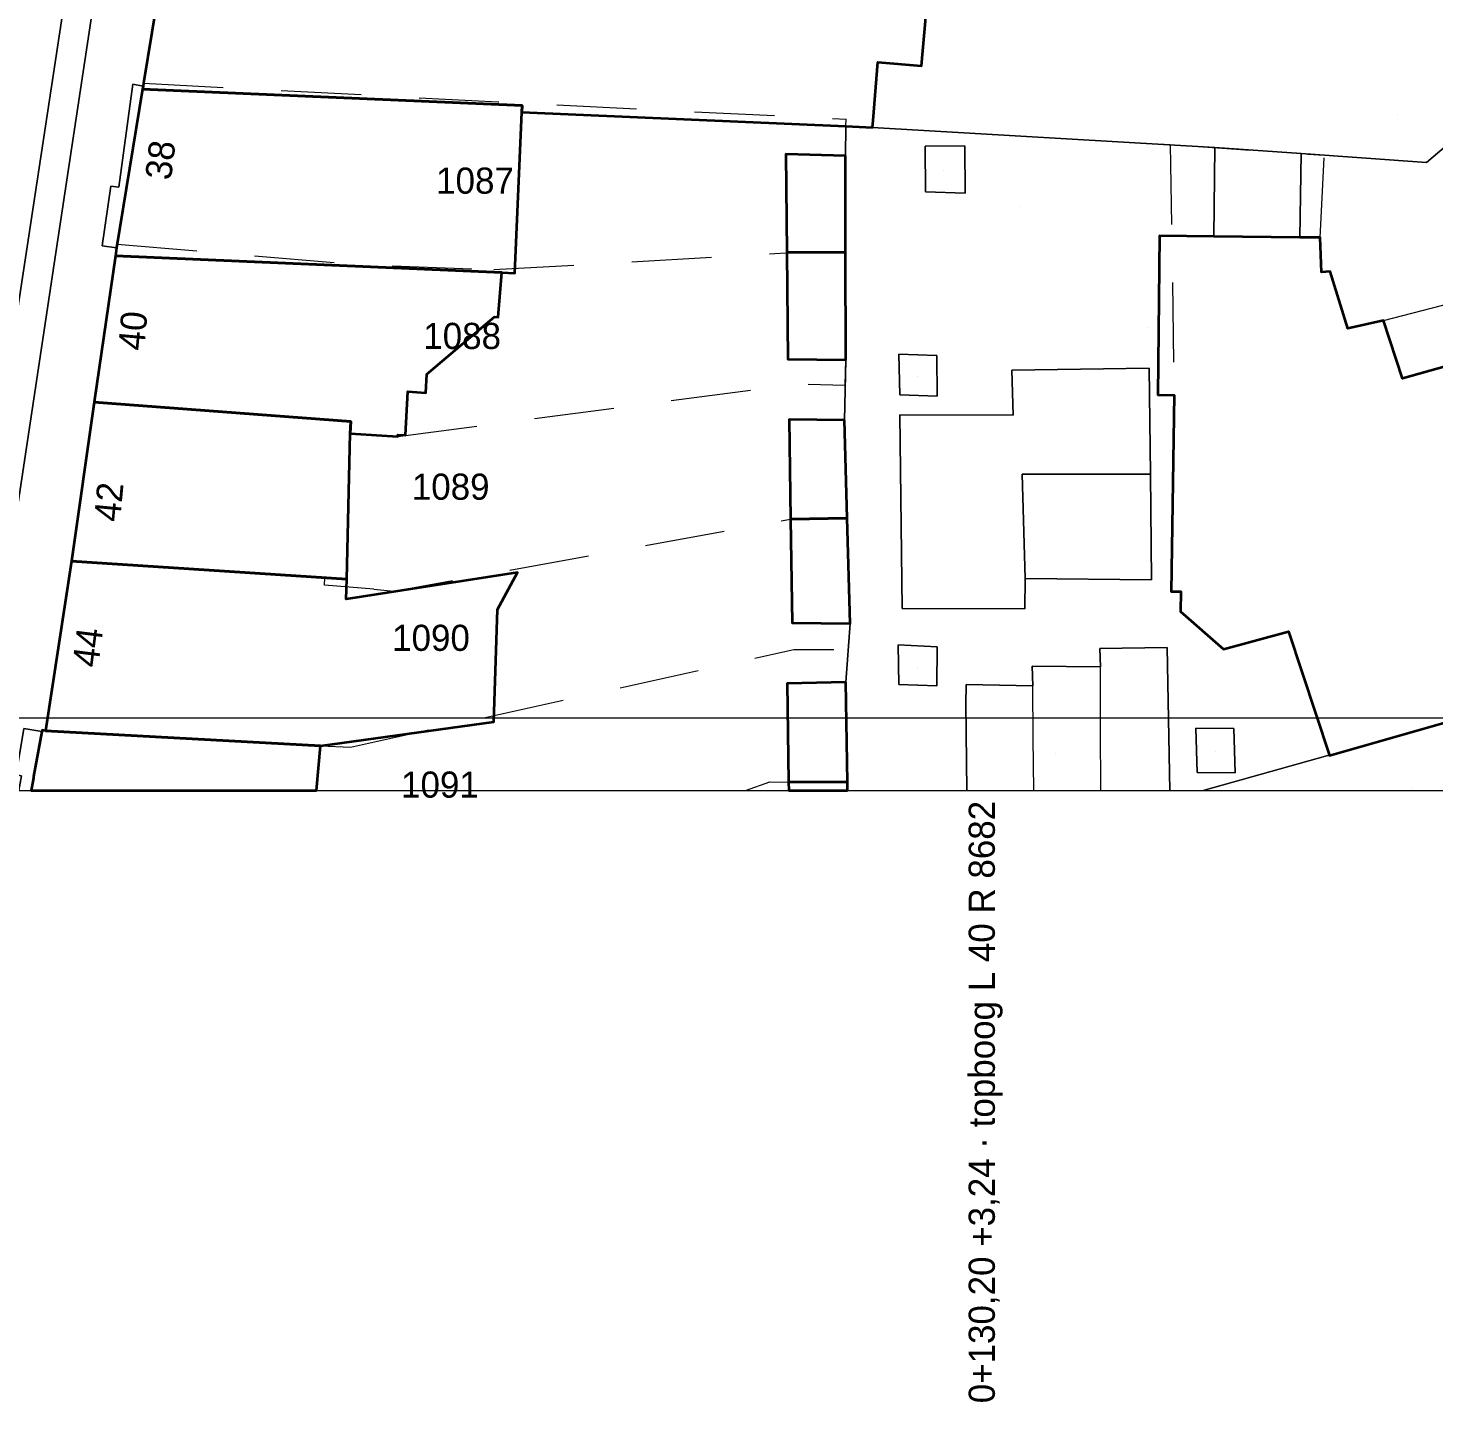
# Model space of a CAD drawing. Header units: metres. Extents: x 0 to 105485, y 0 to 425721.
# Drawn here: x 104747.87 to 104796.27, y 425128.95 to 425176.26 of the extents above; entities that cross this region are included whole.
import ezdxf
from ezdxf.enums import TextEntityAlignment as Align

# ---------------------------------------------------------------- set-up
doc = ezdxf.new("R2010")
doc.units = ezdxf.units.M
doc.header["$MEASUREMENT"] = 0
doc.linetypes.add('AM-AS-SO', pattern=[16, 10, -2, 2, -2])
doc.linetypes.add('KG-PERCEEL-SO', pattern=[19, 5.5, -4, 5.5, -4])
for name, color, linetype, lineweight in [('B-XX-AM-AS-T', 10, 'AM-AS-SO', 18), ('B-XX-GR-BOOM-G', 90, 'Continuous', 13), ('B-XX-IE-MEUBILAIR-G', 7, 'Continuous', 18), ('B-XX-KG-GRENS_PERCEEL-G', 150, 'KG-PERCEEL-SO', 18), ('B-XX-KG-GRENS_PERCEEL-T', 150, 'KG-PERCEEL-SO', 18), ('B-XX-OG-BEBOUWING-G', 7, 'Continuous', 35), ('B-XX-OG-BEBOUWING_HUISNUMMER-T', 7, 'Continuous', 18), ('B-XX-OG-GRENS-G', 7, 'Continuous', 18), ('B-XX-OG-TERREIN_ERF-G', 7, 'Continuous', 18), ('B-XX-VH-GESLOTENVERHARDING_BETON-G', 10, 'Continuous', 18), ('B-XX-VH-ONVERHARD_ZAND-G', 210, 'Continuous', 18), ('B-XX-VH-OPENVERHARDING-G', 90, 'Continuous', 18), ('B-XX-VW-MARKERING-G', 7, 'Continuous', 18)]:
    doc.layers.add(name, color=color, linetype=linetype, lineweight=lineweight)

msp = doc.modelspace()

# ---------------------------------------------------------------- linework, layer by layer
at = {"layer": 'B-XX-GR-BOOM-G', "color": 0, "true_color": 0x604a38}
for points in [[(104795.017, 425173.273, 2.192), (104795.017, 425173.273, 4.992)], [(104779.394, 425171.351, 2.899), (104779.394, 425171.351, 5.699)], [(104778.486, 425164.274, 2.878), (104778.486, 425164.274, 5.678)], [(104778.471, 425154.239, 2.714), (104778.471, 425154.239, 5.514)], [(104788.743, 425151.333, 2.628), (104788.743, 425151.333, 5.428)]]:
    msp.add_polyline3d(points, dxfattribs=at)
at = {"layer": 'B-XX-IE-MEUBILAIR-G', "color": 0, "true_color": 0x604a38}
for points in [[(104782.001, 425170.103, 2.825), (104782.001, 425170.103, 4.325)], [(104748.888, 425168.978, 3.378), (104748.888, 425168.978, 4.878)], [(104786.435, 425165.953, 2.717), (104786.435, 425165.953, 4.217)], [(104783.234, 425151.272, 2.473), (104783.234, 425151.272, 3.973)], [(104795.495, 425150.058, 1.826), (104795.495, 425150.058, 4.826)]]:
    msp.add_polyline3d(points, dxfattribs=at)
at = {"layer": 'B-XX-KG-GRENS_PERCEEL-G', "ltscale": 0.5, "flags": 128}
for points in [[(104751.838, 425174.358), (104753.634, 425185.315)], [(104792.495, 425171.875), (104796.012, 425171.625), (104798.536, 425173.772), (104797.708, 425180.123), (104802.303, 425180.969), (104802.085, 425182.047), (104807.537, 425183.147)], [(104750.931, 425168.819), (104751.838, 425174.358)], [(104751.838, 425174.358), (104764.054, 425173.715), (104776.027, 425173.118)], [(104776.015, 425172.881), (104776.027, 425173.118)], [(104776.015, 425172.881), (104776.005, 425171.863), (104776.012, 425168.541)], [(104776.015, 425172.881), (104776.938, 425172.836), (104787.192, 425172.246)], [(104787.192, 425172.246), (104787.323, 425163.616)], [(104787.192, 425172.246), (104787.681, 425172.218), (104792.495, 425171.875)], [(104792.352, 425169.042), (104792.495, 425171.875)], [(104794.526, 425166.191), (104815.276, 425171.483)], [(104792.352, 425169.042), (104792.399, 425167.851), (104792.697, 425167.878), (104793.302, 425165.906), (104794.526, 425166.191)], [(104750.144, 425163.373), (104750.931, 425168.819)], [(104750.931, 425168.819), (104759.32, 425168.106), (104763.904, 425167.939)], [(104763.904, 425167.939), (104774.132, 425168.526), (104776.012, 425168.541)], [(104775.999, 425163.962), (104776.021, 425164.836), (104776.012, 425168.541)], [(104760.592, 425162.194), (104774.314, 425163.998), (104775.999, 425163.962)], [(104776.063, 425159.378), (104775.969, 425162.752), (104775.999, 425163.962)], [(104749.353, 425157.9), (104750.144, 425163.373)], [(104750.144, 425163.373), (104758.981, 425162.707)], [(104817.908, 425158.295), (104814.803, 425157.523), (104792.673, 425151.203), (104791.258, 425155.476), (104789.019, 425154.874), (104787.543, 425156.17), (104787.55, 425156.854), (104787.223, 425156.858), (104787.323, 425163.616)], [(104760.592, 425162.194), (104758.955, 425162.3), (104758.981, 425162.707)], [(104759.77, 425156.935), (104760.459, 425156.863), (104774.115, 425159.348), (104776.063, 425159.378)], [(104776.063, 425159.378), (104776.164, 425155.752), (104776.102, 425154.861)], [(104748.463, 425152.051), (104749.23, 425157.045), (104749.353, 425157.9)], [(104749.353, 425157.9), (104758.087, 425157.329)], [(104759.77, 425156.935), (104758.074, 425157.072), (104758.087, 425157.329)], [(104758.968, 425151.495), (104774.229, 425154.855), (104776.102, 425154.861)], [(104776.102, 425154.861), (104776.024, 425153.729), (104776.075, 425150.289)], [(104747.968, 425150), (104748.344, 425152.082), (104748.463, 425152.051)], [(104748.463, 425152.051), (104757.927, 425151.535), (104758.968, 425151.495)], [(104772.568, 425150), (104773.399, 425150.303), (104776.075, 425150.289)], [(104776.079, 425150), (104776.075, 425150.289)]]:
    msp.add_lwpolyline(points, dxfattribs=at)
at = {"layer": 'B-XX-OG-BEBOUWING-G', "ltscale": 0.5}
for points in [[(104776.938, 425172.836), (104776.958, 425173.072), (104777.124, 425175.085), (104778.622, 425174.951), (104778.899, 425178.056), (104777.381, 425178.191), (104766.966, 425178.925), (104767.411, 425183.901), (104767.438, 425184.19), (104753.635, 425185.315), (104752.803, 425180.238), (104752.414, 425177.863), (104751.839, 425174.358), (104751.823, 425174.261), (104751.806, 425174.154), (104764.877, 425173.588), (104764.867, 425173.364), (104776.015, 425172.881)], [(104764.175, 425167.834), (104764.627, 425167.814), (104764.867, 425173.364), (104764.877, 425173.588), (104751.806, 425174.154), (104750.912, 425168.69), (104750.872, 425168.41)], [(104776.005, 425171.863), (104773.95, 425171.914), (104773.986, 425168.525), (104776.013, 425168.541)], [(104750.144, 425163.373), (104758.981, 425162.707), (104758.955, 425162.3), (104760.592, 425162.194), (104760.596, 425162.254), (104760.855, 425162.239), (104760.941, 425163.736), (104761.56, 425163.701), (104761.597, 425164.34), (104763.918, 425166.317), (104764.047, 425166.306), (104764.175, 425167.834), (104750.872, 425168.41)], [(104776.013, 425168.541), (104773.986, 425168.525), (104774.026, 425164.856), (104776.021, 425164.836)], [(104758.955, 425162.3), (104758.981, 425162.707), (104750.144, 425163.373), (104749.354, 425157.9), (104758.836, 425157.28)], [(104775.969, 425162.752), (104774.064, 425162.772), (104774.115, 425159.348), (104776.063, 425159.378)], [(104776.063, 425159.378), (104774.115, 425159.348), (104774.169, 425155.773), (104776.164, 425155.752)], [(104758.836, 425157.28), (104749.354, 425157.9), (104748.463, 425152.051), (104757.927, 425151.535), (104763.895, 425152.368), (104764.03, 425156.235), (104764.711, 425157.504), (104758.819, 425156.593)], [(104776.024, 425153.729), (104773.999, 425153.69), (104774.049, 425150.3), (104776.075, 425150.289)], [(104757.8, 425150), (104757.927, 425151.535), (104748.463, 425152.051), (104748.344, 425152.082), (104748.335, 425152.031), (104748.056, 425150.485), (104748.048, 425150.443), (104747.968, 425150)], [(104776.079, 425150), (104776.075, 425150.289), (104774.049, 425150.3), (104774.053, 425150)]]:
    msp.add_lwpolyline(points, close=True, dxfattribs=at)
msp.add_lwpolyline([(104804.926, 425166.916), (104795.19, 425164.189), (104794.526, 425166.191), (104793.302, 425165.906), (104792.697, 425167.878), (104792.399, 425167.851), (104792.352, 425169.042), (104791.648, 425169.05), (104788.69, 425169.081), (104786.814, 425169.1), (104786.757, 425163.622), (104787.323, 425163.616), (104787.223, 425156.858), (104787.55, 425156.854), (104787.543, 425156.17), (104789.019, 425154.874), (104791.258, 425155.476), (104792.673, 425151.203), (104807.456, 425155.426)], dxfattribs=at)
at = {"layer": 'B-XX-OG-GRENS-G'}
msp.add_polyline3d([(104712.5, 425152.5, 3.055), (104717.5, 425152.5, 3.159), (104722.5, 425152.5, 3.321), (104722.5, 425157.5, 3.604), (104722.5, 425162.5, 3.304), (104727.5, 425167.5, 3.068), (104737.5, 425157.5, 3.588), (104737.5, 425152.5, 3.624), (104742.5, 425152.5, 3.505), (104747.5, 425152.5, 3.7), (104757.5, 425152.5, 3.523), (104762.5, 425152.5, 3.465), (104767.5, 425152.5, 2.929), (104772.5, 425152.5, 2.674), (104777.5, 425152.5, 2.631), (104782.5, 425152.5, 2.478), (104787.5, 425152.5, 2.588), (104792.5, 425152.5, 1.995), (104797.5, 425152.5, 1.724)], dxfattribs=at)
at = {"layer": 'B-XX-OG-TERREIN_ERF-G', "ltscale": 0.5}
for points in [[(104797.739, 425179.888), (104797.385, 425179.838), (104796.564, 425185.602), (104786.106, 425184.026), (104785.896, 425187.122), (104776.571, 425187.512), (104776.407, 425186.763), (104770.969, 425187.654), (104770.468, 425183.92), (104767.438, 425184.19), (104767.411, 425183.901), (104766.966, 425178.925), (104777.381, 425178.191), (104778.899, 425178.056), (104778.622, 425174.951), (104777.124, 425175.085), (104776.958, 425173.072), (104776.938, 425172.836), (104788.722, 425172.144), (104791.692, 425171.932), (104796.012, 425171.625), (104798.536, 425173.772)], [(104776.005, 425171.863), (104776.015, 425172.881), (104764.867, 425173.364), (104764.627, 425167.814), (104764.175, 425167.834), (104764.047, 425166.306), (104763.918, 425166.317), (104761.597, 425164.34), (104761.56, 425163.701), (104760.941, 425163.736), (104760.855, 425162.239), (104760.596, 425162.254), (104760.592, 425162.194), (104758.955, 425162.3), (104758.836, 425157.28), (104758.819, 425156.593), (104764.711, 425157.504), (104764.03, 425156.235), (104763.895, 425152.368), (104757.927, 425151.535), (104757.8, 425150), (104774.053, 425150), (104774.049, 425150.3), (104773.999, 425153.69), (104776.024, 425153.729), (104776.164, 425155.752), (104774.169, 425155.773), (104774.115, 425159.348), (104774.064, 425162.772), (104775.969, 425162.752), (104776.021, 425164.836), (104774.026, 425164.856), (104773.986, 425168.525), (104773.95, 425171.914)]]:
    msp.add_lwpolyline(points, close=True, dxfattribs=at)
at = {"layer": 'B-XX-VH-GESLOTENVERHARDING_BETON-G', "ltscale": 0.5}
for points in [[(104751.823, 425174.261), (104751.475, 425174.321), (104750.988, 425170.784), (104750.709, 425170.816), (104750.419, 425168.753), (104750.912, 425168.69), (104751.806, 425174.154)], [(104748.335, 425152.031), (104747.723, 425152.139), (104747.46, 425150.538), (104747.64, 425150.509), (104747.55, 425150), (104747.968, 425150), (104748.048, 425150.443), (104748.056, 425150.485)]]:
    msp.add_lwpolyline(points, close=True, dxfattribs=at)
at = {"layer": 'B-XX-VH-ONVERHARD_ZAND-G', "ltscale": 0.5}
for points in [[(104780.117, 425172.207), (104778.747, 425172.192), (104778.761, 425170.613), (104780.13, 425170.569)], [(104779.149, 425164.982), (104777.839, 425165.025), (104777.884, 425163.625), (104779.164, 425163.582)], [(104779.163, 425154.947), (104777.824, 425155.02), (104777.84, 425153.65), (104779.149, 425153.607)], [(104789.377, 425152.131), (104788.067, 425152.144), (104788.111, 425150.625), (104789.421, 425150.611)]]:
    msp.add_lwpolyline(points, close=True, dxfattribs=at)
at = {"layer": 'B-XX-VH-OPENVERHARDING-G', "ltscale": 0.5}
for points in [[(104746.918, 425185.854), (104744.399, 425169.515), (104741.449, 425150), (104744.997, 425150), (104747.479, 425166.38), (104749.862, 425182.103)], [(104749.862, 425182.103), (104747.479, 425166.38), (104744.997, 425150), (104746.022, 425150), (104748.888, 425168.978), (104750.989, 425182.889)], [(104750.989, 425182.889), (104748.888, 425168.978), (104746.022, 425150), (104747.55, 425150), (104747.64, 425150.509), (104747.46, 425150.538), (104747.723, 425152.139), (104748.335, 425152.031), (104748.344, 425152.082), (104748.463, 425152.051), (104749.354, 425157.9), (104750.144, 425163.373), (104750.872, 425168.41), (104750.912, 425168.69), (104750.419, 425168.753), (104750.709, 425170.816), (104750.988, 425170.784), (104751.475, 425174.321), (104751.823, 425174.261), (104751.839, 425174.358), (104752.414, 425177.863)], [(104798.536, 425173.772), (104796.012, 425171.625), (104791.692, 425171.932), (104791.648, 425169.05), (104792.352, 425169.042), (104792.399, 425167.851), (104792.697, 425167.878), (104793.302, 425165.906), (104794.526, 425166.191), (104795.19, 425164.189), (104804.926, 425166.916)]]:
    msp.add_lwpolyline(points, dxfattribs=at)
for points in [[(104780.185, 425150), (104780.155, 425152.971), (104780.162, 425153.656), (104782.454, 425153.602), (104782.432, 425154.287), (104784.784, 425154.263), (104784.761, 425154.888), (104787.084, 425154.924), (104787.175, 425150), (104788.324, 425150), (104792.616, 425151.209), (104792.673, 425151.203), (104791.258, 425155.476), (104789.019, 425154.874), (104787.543, 425156.17), (104787.55, 425156.854), (104787.223, 425156.858), (104787.323, 425163.616), (104786.757, 425163.622), (104786.814, 425169.1), (104788.69, 425169.081), (104788.722, 425172.144), (104776.938, 425172.836), (104776.015, 425172.881), (104776.005, 425171.863), (104776.013, 425168.541), (104776.021, 425164.836), (104775.969, 425162.752), (104776.063, 425159.378), (104776.164, 425155.752), (104776.024, 425153.729), (104776.075, 425150.289), (104776.079, 425150)], [(104780.117, 425172.207), (104780.13, 425170.569), (104778.761, 425170.613), (104778.747, 425172.192)], [(104791.692, 425171.932), (104788.722, 425172.144), (104788.69, 425169.081), (104791.648, 425169.05)], [(104779.149, 425164.982), (104779.164, 425163.582), (104777.884, 425163.625), (104777.839, 425165.025)], [(104777.956, 425156.269), (104777.877, 425162.94), (104781.777, 425162.929), (104781.734, 425164.478), (104786.469, 425164.548), (104786.506, 425160.9), (104786.542, 425157.252), (104782.195, 425157.297), (104782.184, 425156.255)], [(104782.087, 425160.89), (104786.506, 425160.9), (104786.469, 425164.548), (104781.734, 425164.478), (104781.777, 425162.929), (104777.877, 425162.94), (104777.956, 425156.269), (104782.184, 425156.255), (104782.195, 425157.297)], [(104823.107, 425160.498), (104821.378, 425162.666), (104821.227, 425162.559), (104820.734, 425162.21), (104818.464, 425160.602), (104818.213, 425160.43), (104818.389, 425159.803), (104818.514, 425159.36), (104817.908, 425158.295), (104814.803, 425157.523), (104807.456, 425155.426), (104792.673, 425151.203), (104792.616, 425151.209), (104788.324, 425150), (104797.021, 425150), (104806.495, 425152.673), (104819.495, 425156.341), (104819.718, 425156.404), (104820.529, 425156.718), (104821.268, 425157.176), (104821.91, 425157.761), (104822.435, 425158.453), (104822.825, 425159.231), (104823.065, 425160.066)], [(104786.506, 425160.9), (104782.087, 425160.89), (104782.195, 425157.297), (104786.542, 425157.252)], [(104779.163, 425154.947), (104779.149, 425153.607), (104777.84, 425153.65), (104777.824, 425155.02)], [(104784.784, 425154.263), (104782.432, 425154.287), (104782.454, 425153.602), (104780.162, 425153.656), (104780.155, 425152.971), (104780.185, 425150), (104787.175, 425150), (104787.084, 425154.924), (104784.761, 425154.888)], [(104789.377, 425152.131), (104789.421, 425150.611), (104788.111, 425150.625), (104788.067, 425152.144)]]:
    msp.add_lwpolyline(points, close=True, dxfattribs=at)
at = {"layer": 'B-XX-VW-MARKERING-G', "color": 0, "ltscale": 0.5, "true_color": 0x808080}
for points in [[(104784.796, 425150, 2.352), (104784.79, 425152.132, 2.468), (104784.784, 425154.263, 2.486)], [(104782.49, 425150, 2.458), (104782.472, 425151.801, 2.497), (104782.454, 425153.602, 2.539)]]:
    msp.add_polyline3d(points, dxfattribs=at)

# ---------------------------------------------------------------- texts
at = {"layer": 'B-XX-AM-AS-T', "color": 10, "lineweight": 18}
msp.add_text('0+130,20 +3,24 · topboog L 40 R 8682', height=0.9, rotation=90, dxfattribs=at).set_placement((104780.7, 425128.9), align=Align.MIDDLE_LEFT)
at = {"layer": 'B-XX-KG-GRENS_PERCEEL-T'}
for s, p in [('1087', (104763.252, 425171.003)), ('1088', (104762.809, 425165.656)), ('1089', (104762.415, 425160.464)), ('1090', (104761.737, 425155.259)), ('1091', (104762.045, 425150.205))]:
    msp.add_text(s, height=0.9, dxfattribs=at).set_placement(p, align=Align.MIDDLE_CENTER)
at = {"layer": 'B-XX-OG-BEBOUWING_HUISNUMMER-T'}
for s, rotation, p in [('38', 83, (104752.418, 425171.714)), ('40', 84.9, (104751.47, 425165.834)), ('42', 84.7, (104750.643, 425159.939)), ('44', 82.8, (104749.916, 425154.93))]:
    msp.add_text(s, height=0.9, rotation=rotation, dxfattribs=at).set_placement(p, align=Align.MIDDLE_CENTER)

doc.saveas('drawing.dxf')
